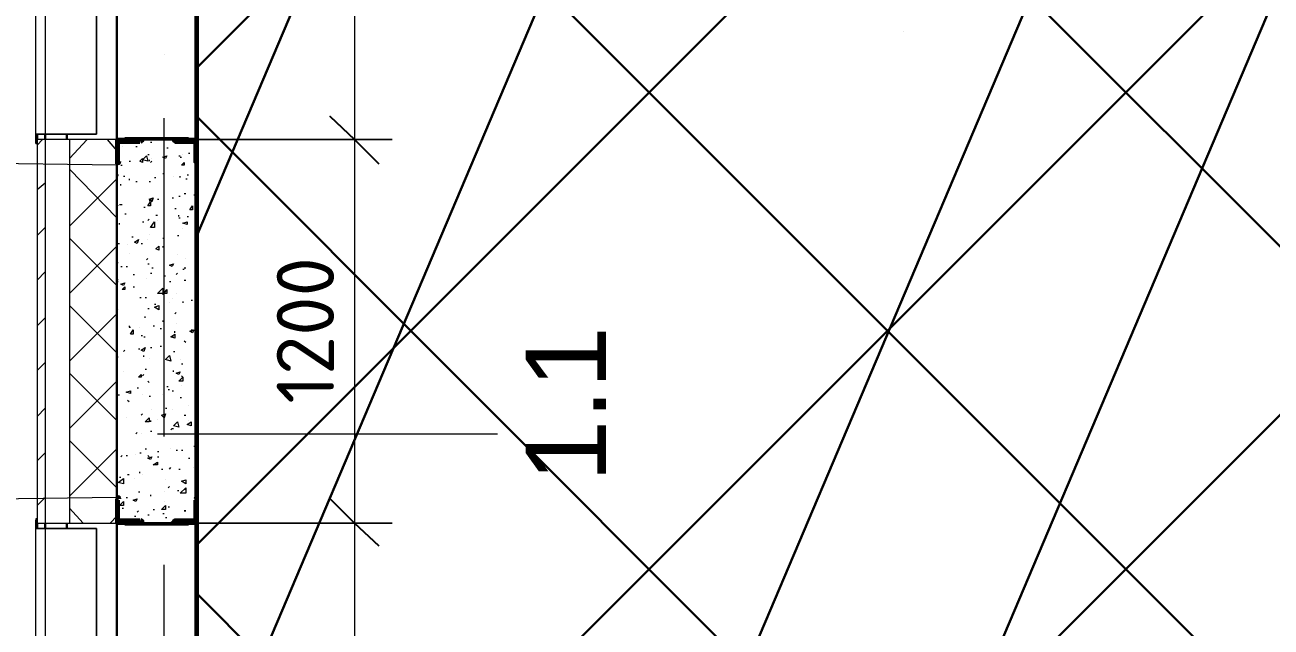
# Model space of a CAD drawing. Header units: millimetres. Extents: x -84737 to 172119, y -43083 to 59399.
# Drawn here: x 6267 to 10175, y 36452 to 38340 of the extents above; entities that cross this region are included whole.
import ezdxf

# ---------------------------------------------------------------- set-up
doc = ezdxf.new("R2010")
doc.units = ezdxf.units.MM
for name, color, linetype, lineweight in [('11) Плинтус ПЛ-2', 70, 'Continuous', 30), ('15) Штукатурка стен СТ-1.1', 161, 'Continuous', 60), ('16) Краска СТ-1.1 стена', 5, 'Continuous', 60), ('18) Краска ПТ-1 потолок', 31, 'Continuous', 30), ('20) Шпакл. баз. фин Стена', 40, 'Continuous', 60), ('22) Шпакл. баз. фин. Потолок', 102, 'Continuous', 30)]:
    doc.layers.add(name, color=color, linetype=linetype, lineweight=lineweight)
for name, color, linetype in [('PDF _Марки', 7, 'Continuous'), ('PDF _Обобщенные модели', 7, 'Continuous'), ('PDF _Обозначения', 7, 'Continuous'), ('PDF _Окна', 7, 'Continuous'), ('PDF _Оси', 7, 'Continuous'), ('PDF _Размеры-100', 7, 'Continuous'), ('PDF _Стены', 7, 'Continuous'), ('PDF _Текст', 7, 'Continuous')]:
    doc.layers.add(name, color=color, linetype=linetype)
doc.styles.add('PDF GOSTCommon', font='arial.ttf')
doc.styles.add('PDF ISOCPEUR', font='isocpeur.ttf')

msp = doc.modelspace()

# ---------------------------------------------------------------- hatches: boundary and pattern name
at = {"layer": '18) Краска ПТ-1 потолок'}
h = msp.add_hatch(dxfattribs=at)
h.set_pattern_fill('ANSI32', color=256, scale=222, angle=22)
h.paths.add_polyline_path([(26915.9, 43368.7), (24507.3, 43368.7), (24507.3, 34077.2), (26915.9, 34077.2)])
h.paths.add_polyline_path([(36427.6, 39178), (36427.6, 34081.4), (26987.8, 34081.4), (26987.8, 40617.2), (29108.6, 40617.2), (29108.6, 39178)])
h.paths.add_polyline_path([(42006.7, 34077.2), (36508, 34077.2), (36508, 44380.4), (42006.7, 44380.4)])
h.paths.add_polyline_path([(21895.5, 43368.7), (24304.1, 43368.7), (24304.1, 34077.2), (21895.5, 34077.2)])
h.paths.add_polyline_path([(12383.8, 39178), (12383.8, 34081.4), (21823.5, 34081.4), (21823.5, 40617.2), (19702.8, 40617.2), (19702.8, 39178)])
h.paths.add_polyline_path([(6804.6, 34077.2), (12303.4, 34077.2), (12303.4, 44380.4), (6804.6, 44380.4)])
h = msp.add_hatch(dxfattribs=at)
h.set_pattern_fill('ANSI32', color=256, scale=222, angle=22)
h.paths.add_polyline_path([(26915.9, 43368.7), (24507.3, 43368.7), (24507.3, 34077.2), (26915.9, 34077.2)])
h.paths.add_polyline_path([(36427.6, 39178), (36427.6, 34081.4), (26987.8, 34081.4), (26987.8, 40617.2), (29108.6, 40617.2), (29108.6, 39178)])
h.paths.add_polyline_path([(42006.7, 34077.2), (36508, 34077.2), (36508, 44380.4), (42006.7, 44380.4)])
h.paths.add_polyline_path([(21895.5, 43368.7), (24304.1, 43368.7), (24304.1, 34077.2), (21895.5, 34077.2)])
h.paths.add_polyline_path([(12383.8, 39178), (12383.8, 34081.4), (21823.5, 34081.4), (21823.5, 40617.2), (19702.8, 40617.2), (19702.8, 39178)])
h.paths.add_polyline_path([(6804.6, 34077.2), (12303.4, 34077.2), (12303.4, 44380.4), (6804.6, 44380.4)])
at = {"layer": '22) Шпакл. баз. фин. Потолок'}
h = msp.add_hatch(dxfattribs=at)
h.set_pattern_fill('ANSI37', color=256, scale=333)
h.paths.add_polyline_path([(26915.9, 43368.7), (24507.3, 43368.7), (24507.3, 34077.2), (26915.9, 34077.2)])
h.paths.add_polyline_path([(36427.6, 39178), (36427.6, 34081.4), (26987.8, 34081.4), (26987.8, 40617.2), (29108.6, 40617.2), (29108.6, 39178)])
h.paths.add_polyline_path([(42006.7, 34077.2), (36508, 34077.2), (36508, 44380.4), (42006.7, 44380.4)])
h.paths.add_polyline_path([(21895.5, 43368.7), (24304.1, 43368.7), (24304.1, 34077.2), (21895.5, 34077.2)])
h.paths.add_polyline_path([(12383.8, 39178), (12383.8, 34081.4), (21823.5, 34081.4), (21823.5, 40617.2), (19702.8, 40617.2), (19702.8, 39178)])
h.paths.add_polyline_path([(6804.6, 34077.2), (12303.4, 34077.2), (12303.4, 44380.4), (6804.6, 44380.4)])
h = msp.add_hatch(dxfattribs=at)
h.set_pattern_fill('ANSI37', color=256, scale=333)
h.paths.add_polyline_path([(26915.9, 43368.7), (24507.3, 43368.7), (24507.3, 34077.2), (26915.9, 34077.2)])
h.paths.add_polyline_path([(36427.6, 39178), (36427.6, 34081.4), (26987.8, 34081.4), (26987.8, 40617.2), (29108.6, 40617.2), (29108.6, 39178)])
h.paths.add_polyline_path([(42006.7, 34077.2), (36508, 34077.2), (36508, 44380.4), (42006.7, 44380.4)])
h.paths.add_polyline_path([(21895.5, 43368.7), (24304.1, 43368.7), (24304.1, 34077.2), (21895.5, 34077.2)])
h.paths.add_polyline_path([(12383.8, 39178), (12383.8, 34081.4), (21823.5, 34081.4), (21823.5, 40617.2), (19702.8, 40617.2), (19702.8, 39178)])
h.paths.add_polyline_path([(6804.6, 34077.2), (12303.4, 34077.2), (12303.4, 44380.4), (6804.6, 44380.4)])

# ---------------------------------------------------------------- linework, layer by layer
at = {"layer": '11) Плинтус ПЛ-2'}
msp.add_lwpolyline([(7778.2, 44380.4), (6804.6, 44380.4), (6804.6, 34077.2), (12303.4, 34077.2), (12303.4, 37480.5)], dxfattribs=at)
at = {"layer": '15) Штукатурка стен СТ-1.1'}
msp.add_lwpolyline([(7778.2, 44380.4), (6804.6, 44380.4), (6804.6, 34077.2), (12303.4, 34077.2), (12303.4, 37480.5)], dxfattribs=at)
at = {"layer": '16) Краска СТ-1.1 стена'}
msp.add_lwpolyline([(7778.2, 44380.4), (6804.6, 44380.4), (6804.6, 34077.2), (12303.4, 34077.2), (12303.4, 37480.5)], dxfattribs=at)
at = {"layer": '20) Шпакл. баз. фин Стена'}
msp.add_lwpolyline([(7778.2, 44380.4), (6804.6, 44380.4), (6804.6, 34077.2), (12303.4, 34077.2), (12303.4, 37480.5)], dxfattribs=at)
at = {"layer": 'PDF _Марки', "lineweight": 9}
for points in [[(6554.9, 37899.7), (5627.8, 37912.4)], [(6681.9, 37057.3), (7748.6, 37057.3)], [(6554.9, 36858.4), (5627.8, 36845.7)]]:
    msp.add_lwpolyline(points, dxfattribs=at)
at = {"layer": 'PDF _Обобщенные модели', "lineweight": 50}
for points in [[(6631.1, 37980.2), (6554.9, 37980.2), (6554.9, 37904)], [(6559.1, 37908.2), (6559.1, 37971.7), (6626.8, 37971.7)], [(6804.6, 37904), (6804.6, 37980.2), (6728.4, 37980.2)], [(6736.9, 37971.7), (6800.4, 37971.7), (6800.4, 37908.2)], [(6554.9, 36854.1), (6554.9, 36777.9), (6631.1, 36777.9)], [(6626.8, 36786.4), (6559.1, 36786.4), (6559.1, 36849.9)], [(6728.4, 36777.9), (6804.6, 36777.9), (6804.6, 36854.1)], [(6800.4, 36849.9), (6800.4, 36786.4), (6736.9, 36786.4)]]:
    msp.add_lwpolyline(points, dxfattribs=at)
at = {"layer": 'PDF _Обобщенные модели', "lineweight": 30}
for points in [[(6580.3, 37980.2), (6580.3, 37984.4), (6779.2, 37984.4), (6779.2, 37980.2)], [(6779.2, 36777.9), (6779.2, 36773.7), (6580.3, 36773.7), (6580.3, 36777.9)]]:
    msp.add_lwpolyline(points, dxfattribs=at)
at = {"layer": 'PDF _Обобщенные модели', "lineweight": 50}
for centre, start, end in [((6629.2, 37979.6), 270, 11.5359), ((6739.3, 37979.6), 168.4641, 270), ((6557.3, 37911.9), 258.4641, 360), ((6807, 37911.9), 180, 281.5359), ((6557.3, 36853.5), 0, 101.5359), ((6807, 36853.5), 78.4641, 180), ((6629.2, 36781.5), 348.4641, 90), ((6739.3, 36781.5), 90, 191.5359)]:
    msp.add_arc(centre, 6.35, start, end, dxfattribs=at)
at = {"layer": 'PDF _Обозначения', "lineweight": 9}
msp.add_lwpolyline([(9022.8, 38318.8), (9022.8, 38318.8)], dxfattribs=at)
at = {"layer": 'PDF _Окна', "lineweight": 18}
for points in [[(6300.9, 37997.1), (6300.9, 37967.5), (6305.1, 37967.5), (6300.9, 37967.5), (6300.9, 37997.1), (6491.4, 37997.1), (6491.4, 39157)], [(6330.5, 39157), (6491.4, 39157), (6491.4, 37997.1), (6330.5, 37997.1)], [(6305.1, 36790.6), (6300.9, 36790.6), (6300.9, 36761)], [(6305.1, 35571.5), (6300.9, 35571.5), (6300.9, 35596.9), (6491.4, 35596.9), (6491.4, 36761), (6300.9, 36761), (6300.9, 36786.4), (6305.1, 36786.4)], [(6330.5, 36761), (6491.4, 36761), (6491.4, 35596.9), (6330.5, 35596.9)]]:
    msp.add_lwpolyline(points, dxfattribs=at)
for points in [[(6330.5, 37997.1), (6300.9, 37997.1), (6300.9, 39157), (6330.5, 39157)], [(6330.5, 35596.9), (6300.9, 35596.9), (6300.9, 36761), (6330.5, 36761)]]:
    msp.add_lwpolyline(points, close=True, dxfattribs=at)
at = {"layer": 'PDF _Оси', "lineweight": 9}
for points in [[(6703, 38246.9), (6703, 38246.9)], [(6703, 37048.9), (6703, 38047.9)], [(6703, 36845.7), (6703, 36845.7)], [(6703, 35647.7), (6703, 36646.7)]]:
    msp.add_lwpolyline(points, dxfattribs=at)
at = {"layer": 'PDF _Размеры-100', "lineweight": 9}
msp.add_lwpolyline([(7299.9, 44499.3), (7299.9, 43678), (7299.9, 40079.8), (7299.9, 39178.2), (7299.9, 37980.2), (7299.9, 36777.9), (7299.9, 35579.9), (7299.9, 35152.4), (7299.9, 34851.8), (7299.9, 34729.1), (6800.4, 34729.1), (7418.4, 34729.1), (6800.4, 34729.1), (7299.9, 34729.1), (7299.9, 33958.6)], dxfattribs=at)
at = {"layer": 'PDF _Размеры-100', "lineweight": 25}
for points in [[(7376.1, 37904), (7299.9, 37980.2), (7223.7, 38052.1), (7299.9, 37980.2)], [(7376.1, 36706), (7299.9, 36777.9), (7223.7, 36854.1), (7299.9, 36777.9)]]:
    msp.add_lwpolyline(points, close=True, dxfattribs=at)
at = {"layer": 'PDF _Размеры-100', "lineweight": 9}
for points in [[(7299.9, 37980.2), (6800.4, 37980.2), (7418.4, 37980.2), (6800.4, 37980.2)], [(7299.9, 36777.9), (6800.4, 36777.9), (7418.4, 36777.9), (6800.4, 36777.9)]]:
    msp.add_lwpolyline(points, close=True, dxfattribs=at)
at = {"layer": 'PDF _Стены', "lineweight": 30}
for points in [[(6804.6, 39178.2), (6804.6, 35152.4), (6804.6, 34729.1), (6554.9, 34729.1), (6554.9, 39178.2)], [(6305.1, 37980.2), (6305.1, 37997.1)], [(6330.5, 37997.1), (6330.5, 37980.2)], [(6398.2, 37980.2), (6398.2, 37997.1)], [(6804.6, 37980.2), (6554.9, 37980.2)], [(6305.1, 36761), (6305.1, 36777.9)], [(6330.5, 36777.9), (6330.5, 36761)], [(6398.2, 36761), (6398.2, 36777.9)], [(6554.9, 36777.9), (6804.6, 36777.9)]]:
    msp.add_lwpolyline(points, dxfattribs=at)
at = {"layer": 'PDF _Стены', "lineweight": 18}
for points in [[(6554.9, 37980.2), (6305.1, 37980.2), (6305.1, 36777.9), (6554.9, 36777.9)], [(6330.5, 37980.2), (6330.5, 36777.9)], [(6406.7, 37980.2), (6406.7, 36777.9)]]:
    msp.add_lwpolyline(points, dxfattribs=at)
at = {"layer": 'PDF _Стены', "lineweight": 9}
for points in [[(6305.1, 37963.2), (6322.1, 37980.2)], [(6406.7, 37920.9), (6461.7, 37980.2)], [(6554.9, 37946.3), (6525.2, 37980.2)], [(6571.8, 37959), (6571.8, 37959)], [(6597.2, 37980.2), (6601.4, 37980.2)], [(6614.1, 37959), (6618.4, 37959)], [(6660.7, 37971.7), (6664.9, 37971.7)], [(6711.5, 37954.8), (6715.7, 37954.8)], [(6554.9, 37937.8), (6559.1, 37937.8)], [(6652.2, 37933.6), (6656.5, 37933.6)], [(6656.5, 37916.7), (6656.5, 37912.4)], [(6664.9, 37920.9), (6664.9, 37920.9)], [(6749.6, 37929.4), (6753.8, 37929.4)], [(6753.8, 37925.1), (6758.1, 37925.1)], [(6762.3, 37933.6), (6762.3, 37933.6)], [(6779.2, 37937.8), (6783.5, 37937.8)], [(6554.9, 37734.6), (6406.7, 37887)], [(6567.6, 37899.7), (6571.8, 37899.7)], [(6593, 37912.4), (6597.2, 37912.4)], [(6660.7, 37908.2), (6664.9, 37912.4)], [(6305.1, 37823.5), (6330.5, 37844.7)], [(6406.7, 37709.2), (6554.9, 37857.4)], [(6554.9, 37870.1), (6559.1, 37870.1), (6554.9, 37861.6)], [(6554.9, 37861.6), (6554.9, 37861.6)], [(6567.6, 37836.2), (6567.6, 37840.5)], [(6576, 37865.9), (6580.3, 37865.9)], [(6593, 37857.4), (6593, 37853.2)], [(6614.1, 37848.9), (6618.4, 37848.9)], [(6656.5, 37848.9), (6660.7, 37848.9)], [(6673.4, 37861.6), (6677.6, 37861.6)], [(6698.8, 37874.3), (6703, 37874.3)], [(6732.7, 37865.9), (6732.7, 37865.9)], [(6753.8, 37861.6), (6753.8, 37865.9)], [(6770.8, 37857.4), (6775, 37857.4)], [(6775, 37870.1), (6779.2, 37870.1)], [(6728.4, 37798.1), (6732.7, 37798.1)], [(6749.6, 37802.4), (6753.8, 37802.4)], [(6766.5, 37810.8), (6770.8, 37810.8)], [(6796.2, 37806.6), (6800.4, 37806.6)], [(6554.9, 37777), (6559.1, 37772.7)], [(6563.3, 37777), (6567.6, 37777), (6571.8, 37777)], [(6639.5, 37768.5), (6643.8, 37768.5)], [(6656.5, 37789.7), (6660.7, 37789.7)], [(6660.7, 37793.9), (6664.9, 37789.7)], [(6681.9, 37793.9), (6686.1, 37793.9)], [(6736.9, 37764.3), (6741.1, 37764.3)], [(6580.3, 37747.3), (6584.5, 37747.3)], [(6635.3, 37721.9), (6639.5, 37721.9)], [(6652.2, 37726.2), (6656.5, 37730.4)], [(6677.6, 37743.1), (6681.9, 37743.1)], [(6681.9, 37726.2), (6681.9, 37726.2)], [(6749.6, 37738.9), (6749.6, 37743.1)], [(6749.6, 37734.6), (6753.8, 37734.6)], [(6775, 37738.9), (6779.2, 37738.9)], [(6305.1, 37679.6), (6330.5, 37705)], [(6563.3, 37713.5), (6563.3, 37717.7)], [(6656.5, 37683.8), (6656.5, 37683.8)], [(6762.3, 37700.8), (6762.3, 37700.8)], [(6554.9, 37523), (6406.7, 37671.1)], [(6406.7, 37497.6), (6554.9, 37645.7), (6554.9, 37650)], [(6554.9, 37645.7), (6554.9, 37645.7)], [(6559.1, 37654.2), (6563.3, 37654.2)], [(6588.7, 37650), (6588.7, 37650)], [(6601.4, 37675.4), (6605.7, 37675.4)], [(6631.1, 37654.2), (6635.3, 37654.2)], [(6652.2, 37666.9), (6652.2, 37666.9)], [(6698.8, 37671.1), (6703, 37671.1)], [(6698.8, 37645.7), (6698.8, 37641.5)], [(6703, 37662.7), (6703, 37662.7)], [(6745.4, 37679.6), (6749.6, 37679.6)], [(6800.4, 37666.9), (6800.4, 37666.9)], [(6593, 37624.6), (6593, 37624.6)], [(6648, 37603.4), (6652.2, 37607.6)], [(6745.4, 37620.3), (6745.4, 37620.3)], [(6770.8, 37607.6), (6770.8, 37607.6)], [(6305.1, 37539.9), (6330.5, 37565.3)], [(6554.9, 37594.9), (6559.1, 37594.9)], [(6567.6, 37582.2), (6571.8, 37582.2)], [(6584.5, 37582.2), (6588.7, 37582.2)], [(6652.2, 37590.7), (6656.5, 37590.7)], [(6664.9, 37578), (6669.2, 37578)], [(6762.3, 37573.8), (6766.5, 37573.8)], [(6766.5, 37578), (6770.8, 37578)], [(6554.9, 37544.1), (6559.1, 37539.9)], [(6554.9, 37531.4), (6559.1, 37535.7)], [(6605.7, 37556.8), (6609.9, 37556.8)], [(6648, 37544.1), (6648, 37544.1)], [(6660.7, 37561.1), (6664.9, 37561.1)], [(6703, 37552.6), (6707.3, 37552.6)], [(6720, 37535.7), (6724.2, 37535.7)], [(6741.1, 37556.8), (6745.4, 37561.1)], [(6766.5, 37539.9), (6770.8, 37539.9)], [(6800.4, 37548.4), (6804.6, 37548.4)], [(6605.7, 37518.7), (6609.9, 37518.7)], [(6626.8, 37484.9), (6631.1, 37484.9)], [(6643.8, 37484.9), (6648, 37484.9)], [(6698.8, 37497.6), (6681.9, 37497.6), (6698.8, 37514.5), (6698.8, 37493.3)], [(6741.1, 37497.6), (6741.1, 37497.6)], [(6554.9, 37311.3), (6406.7, 37459.5)], [(6554.9, 37472.2), (6554.9, 37472.2)], [(6559.1, 37446.8), (6559.1, 37446.8)], [(6652.2, 37451), (6656.5, 37451)], [(6673.4, 37463.7), (6677.6, 37463.7)], [(6720, 37467.9), (6720, 37467.9)], [(6728.4, 37480.6), (6728.4, 37480.6)], [(6762.3, 37472.2), (6762.3, 37467.9)], [(6787.7, 37476.4), (6791.9, 37476.4)], [(6305.1, 37396), (6330.5, 37421.4)], [(6406.7, 37285.9), (6554.9, 37434.1)], [(6643.8, 37421.4), (6643.8, 37425.6)], [(6698.8, 37412.9), (6698.8, 37408.7)], [(6736.9, 37434.1), (6741.1, 37438.3)], [(6804.6, 37429.8), (6804.6, 37429.8)], [(6593, 37396), (6593, 37391.7), (6597.2, 37391.7)], [(6626.8, 37391.7), (6626.8, 37391.7)], [(6669.2, 37396), (6673.4, 37396)], [(6690.3, 37387.5), (6694.6, 37387.5)], [(6736.9, 37374.8), (6736.9, 37379)], [(6741.1, 37404.4), (6741.1, 37404.4)], [(6787.7, 37383.3), (6791.9, 37383.3)], [(6631.1, 37366.3), (6635.3, 37366.3)], [(6639.5, 37362.1), (6643.8, 37362.1)], [(6660.7, 37328.2), (6664.9, 37328.2)], [(6690.3, 37332.5), (6694.6, 37332.5)], [(6728.4, 37362.1), (6732.7, 37362.1)], [(6766.5, 37349.4), (6770.8, 37345.2)], [(6554.9, 37311.3), (6554.9, 37311.3)], [(6554.9, 37298.6), (6559.1, 37298.6)], [(6576, 37315.5), (6580.3, 37319.8)], [(6622.6, 37324), (6626.8, 37324)], [(6639.5, 37298.6), (6639.5, 37302.9)], [(6656.5, 37294.4), (6656.5, 37294.4)], [(6732.7, 37315.5), (6736.9, 37315.5)], [(6753.8, 37290.2), (6753.8, 37290.2)], [(6305.1, 37256.3), (6330.5, 37281.7)], [(6576, 37252.1), (6576, 37252.1)], [(6643.8, 37260.5), (6648, 37260.5)], [(6732.7, 37252.1), (6732.7, 37256.3)], [(6758.1, 37277.5), (6762.3, 37277.5)], [(6554.9, 37099.7), (6406.7, 37247.8)], [(6406.7, 37074.3), (6554.9, 37222.4)], [(6635.3, 37239.4), (6639.5, 37243.6)], [(6652.2, 37222.4), (6656.5, 37218.2)], [(6758.1, 37239.4), (6762.3, 37235.1)], [(6559.1, 37180.1), (6563.3, 37180.1)], [(6597.2, 37188.6), (6597.2, 37188.6)], [(6618.4, 37201.3), (6622.6, 37201.3)], [(6635.3, 37180.1), (6635.3, 37180.1)], [(6656.5, 37175.9), (6660.7, 37175.9)], [(6698.8, 37180.1), (6698.8, 37180.1)], [(6711.5, 37205.5), (6715.7, 37205.5)], [(6715.7, 37197), (6720, 37197)], [(6728.4, 37192.8), (6732.7, 37192.8)], [(6758.1, 37209.7), (6758.1, 37209.7)], [(6804.6, 37197), (6804.6, 37197)], [(6305.1, 37112.4), (6330.5, 37137.8)], [(6588.7, 37163.2), (6593, 37158.9)], [(6664.9, 37133.5), (6664.9, 37133.5)], [(6707.3, 37137.8), (6711.5, 37137.8)], [(6728.4, 37133.5), (6728.4, 37133.5)], [(6753.8, 37171.6), (6758.1, 37171.6)], [(6779.2, 37146.2), (6779.2, 37146.2)], [(6584.5, 37108.1), (6584.5, 37108.1)], [(6631.1, 37116.6), (6635.3, 37120.8)], [(6660.7, 37099.7), (6660.7, 37095.4)], [(6681.9, 37103.9), (6681.9, 37103.9)], [(6766.5, 37116.6), (6770.8, 37116.6)], [(6779.2, 37099.7), (6779.2, 37099.7)], [(6554.9, 37078.5), (6554.9, 37078.5)], [(6614.1, 37057.3), (6618.4, 37061.6)], [(6631.1, 37057.3), (6631.1, 37057.3)], [(6660.7, 37065.8), (6664.9, 37065.8)], [(6724.2, 37070), (6728.4, 37074.3), (6732.7, 37074.3)], [(6554.9, 36888), (6406.7, 37036.2)], [(6796.2, 37019.2), (6800.4, 37019.2)], [(6804.6, 37040.4), (6804.6, 37040.4)], [(6804.6, 37040.4), (6804.6, 37040.4)], [(6305.1, 36972.7), (6330.5, 36998.1)], [(6406.7, 36862.6), (6554.9, 37010.8)], [(6567.6, 36985.4), (6571.8, 36989.6)], [(6584.5, 36989.6), (6588.7, 36989.6)], [(6614.1, 36993.8), (6614.1, 36993.8)], [(6626.8, 36998.1), (6631.1, 36998.1)], [(6643.8, 37010.8), (6648, 37010.8)], [(6652.2, 36989.6), (6656.5, 36985.4)], [(6681.9, 37002.3), (6686.1, 37002.3)], [(6681.9, 36985.4), (6686.1, 36985.4)], [(6724.2, 37010.8), (6724.2, 37010.8)], [(6741.1, 37006.5), (6745.4, 37006.5)], [(6758.1, 37006.5), (6762.3, 37006.5)], [(6779.2, 36981.1), (6783.5, 36981.1)], [(6626.8, 36934.6), (6626.8, 36938.8)], [(6694.6, 36947.3), (6698.8, 36947.3)], [(6720, 36947.3), (6724.2, 36951.5)], [(6749.6, 36947.3), (6753.8, 36947.3)], [(6796.2, 36951.5), (6796.2, 36951.5)], [(6804.6, 36947.3), (6800.4, 36947.3), (6804.6, 36951.5)], [(6804.6, 36968.4), (6804.6, 36964.2)], [(6563.3, 36921.9), (6567.6, 36921.9)], [(6588.7, 36930.3), (6593, 36930.3)], [(6609.9, 36917.6), (6609.9, 36917.6)], [(6635.3, 36930.3), (6635.3, 36930.3)], [(6707.3, 36913.4), (6707.3, 36913.4)], [(6804.6, 36909.2), (6804.6, 36909.2)], [(6622.6, 36875.3), (6626.8, 36875.3)], [(6660.7, 36866.8), (6660.7, 36862.6)], [(6703, 36875.3), (6703, 36875.3)], [(6715.7, 36888), (6720, 36892.2)], [(6745.4, 36879.5), (6749.6, 36879.5)], [(6766.5, 36883.8), (6770.8, 36883.8)], [(6305.1, 36833), (6330.5, 36858.4)], [(6449, 36777.9), (6406.7, 36824.5)], [(6554.9, 36845.7), (6554.9, 36845.7)], [(6571.8, 36824.5), (6576, 36824.5)], [(6584.5, 36858.4), (6588.7, 36858.4)], [(6669.2, 36820.3), (6673.4, 36820.3)], [(6715.7, 36828.7), (6720, 36828.7)], [(6533.7, 36777.9), (6554.9, 36799.1)], [(6609.9, 36799.1), (6614.1, 36799.1)], [(6618.4, 36811.8), (6622.6, 36816)], [(6652.2, 36803.3), (6656.5, 36803.3)], [(6698.8, 36807.6), (6703, 36807.6)], [(6707.3, 36794.9), (6711.5, 36794.9)], [(6724.2, 36777.9), (6728.4, 36782.2), (6728.4, 36777.9)]]:
    msp.add_lwpolyline(points, dxfattribs=at)
for points in [[(6635.3, 37920.9), (6635.3, 37908.2), (6626.8, 37912.4)], [(6635.3, 37916.7), (6648, 37929.4), (6652.2, 37912.4)], [(6711.5, 37929.4), (6707.3, 37920.9), (6698.8, 37925.1)], [(6766.5, 37908.2), (6766.5, 37899.7), (6758.1, 37899.7)], [(6669.2, 37798.1), (6664.9, 37785.4), (6656.5, 37793.9)], [(6660.7, 37785.4), (6660.7, 37772.7), (6652.2, 37772.7)], [(6791.9, 37772.7), (6791.9, 37760), (6783.5, 37760)], [(6673.4, 37705), (6660.7, 37705), (6673.4, 37721.9)], [(6775, 37721.9), (6775, 37713.5), (6762.3, 37717.7)], [(6622.6, 37666.9), (6618.4, 37654.2), (6609.9, 37658.4)], [(6686.1, 37645.7), (6686.1, 37633), (6677.6, 37637.3)], [(6732.7, 37590.7), (6728.4, 37582.2), (6720, 37586.5)], [(6580.3, 37531.4), (6576, 37523), (6567.6, 37527.2)], [(6580.3, 37518.7), (6580.3, 37510.3), (6571.8, 37510.3)], [(6711.5, 37510.3), (6711.5, 37497.6), (6703, 37497.6)], [(6686.1, 37459.5), (6686.1, 37446.8), (6673.4, 37455.2)], [(6605.7, 37383.3), (6605.7, 37370.6), (6597.2, 37370.6)], [(6736.9, 37370.6), (6736.9, 37357.9), (6724.2, 37362.1)], [(6796.2, 37383.3), (6791.9, 37374.8), (6783.5, 37379)], [(6643.8, 37328.2), (6639.5, 37315.5), (6631.1, 37319.8)], [(6724.2, 37285.9), (6707.3, 37290.2), (6720, 37302.9)], [(6753.8, 37252.1), (6749.6, 37243.6), (6741.1, 37247.8)], [(6631.1, 37243.6), (6631.1, 37235.1), (6622.6, 37235.1)], [(6762.3, 37235.1), (6762.3, 37222.4), (6749.6, 37222.4)], [(6597.2, 37192.8), (6597.2, 37184.3), (6584.5, 37188.6)], [(6656.5, 37108.1), (6656.5, 37095.4), (6643.8, 37095.4)], [(6707.3, 37120.8), (6703, 37108.1), (6694.6, 37116.6)], [(6749.6, 37078.5), (6732.7, 37082.7), (6745.4, 37095.4)], [(6787.7, 37095.4), (6787.7, 37082.7), (6775, 37087)], [(6664.9, 36985.4), (6660.7, 36976.9), (6652.2, 36981.1)], [(6681.9, 36968.4), (6681.9, 36960), (6669.2, 36960)], [(6576, 36900.7), (6559.1, 36904.9), (6576, 36917.6)], [(6770.8, 36913.4), (6770.8, 36900.7), (6758.1, 36909.2)], [(6770.8, 36871.1), (6753.8, 36871.1), (6770.8, 36888)], [(6576, 36845.7), (6576, 36833), (6563.3, 36833)], [(6618.4, 36854.1), (6614.1, 36845.7), (6605.7, 36849.9)], [(6707.3, 36833), (6707.3, 36820.3), (6694.6, 36820.3)], [(6770.8, 36816), (6766.5, 36816)]]:
    msp.add_lwpolyline(points, close=True, dxfattribs=at)

# ---------------------------------------------------------------- texts
at = {"layer": 'PDF _Текст', "attachment_point": 4, "rotation": 90}
for s, insert, char_height, style in [('1200', (7146.2, 37152), 180, 'PDF ISOCPEUR'), ('1.1', (7963, 36906.4), 251.59, 'PDF GOSTCommon')]:
    msp.add_mtext(s, dxfattribs=dict(at, insert=insert, char_height=char_height, style=style))

doc.saveas('drawing.dxf')
